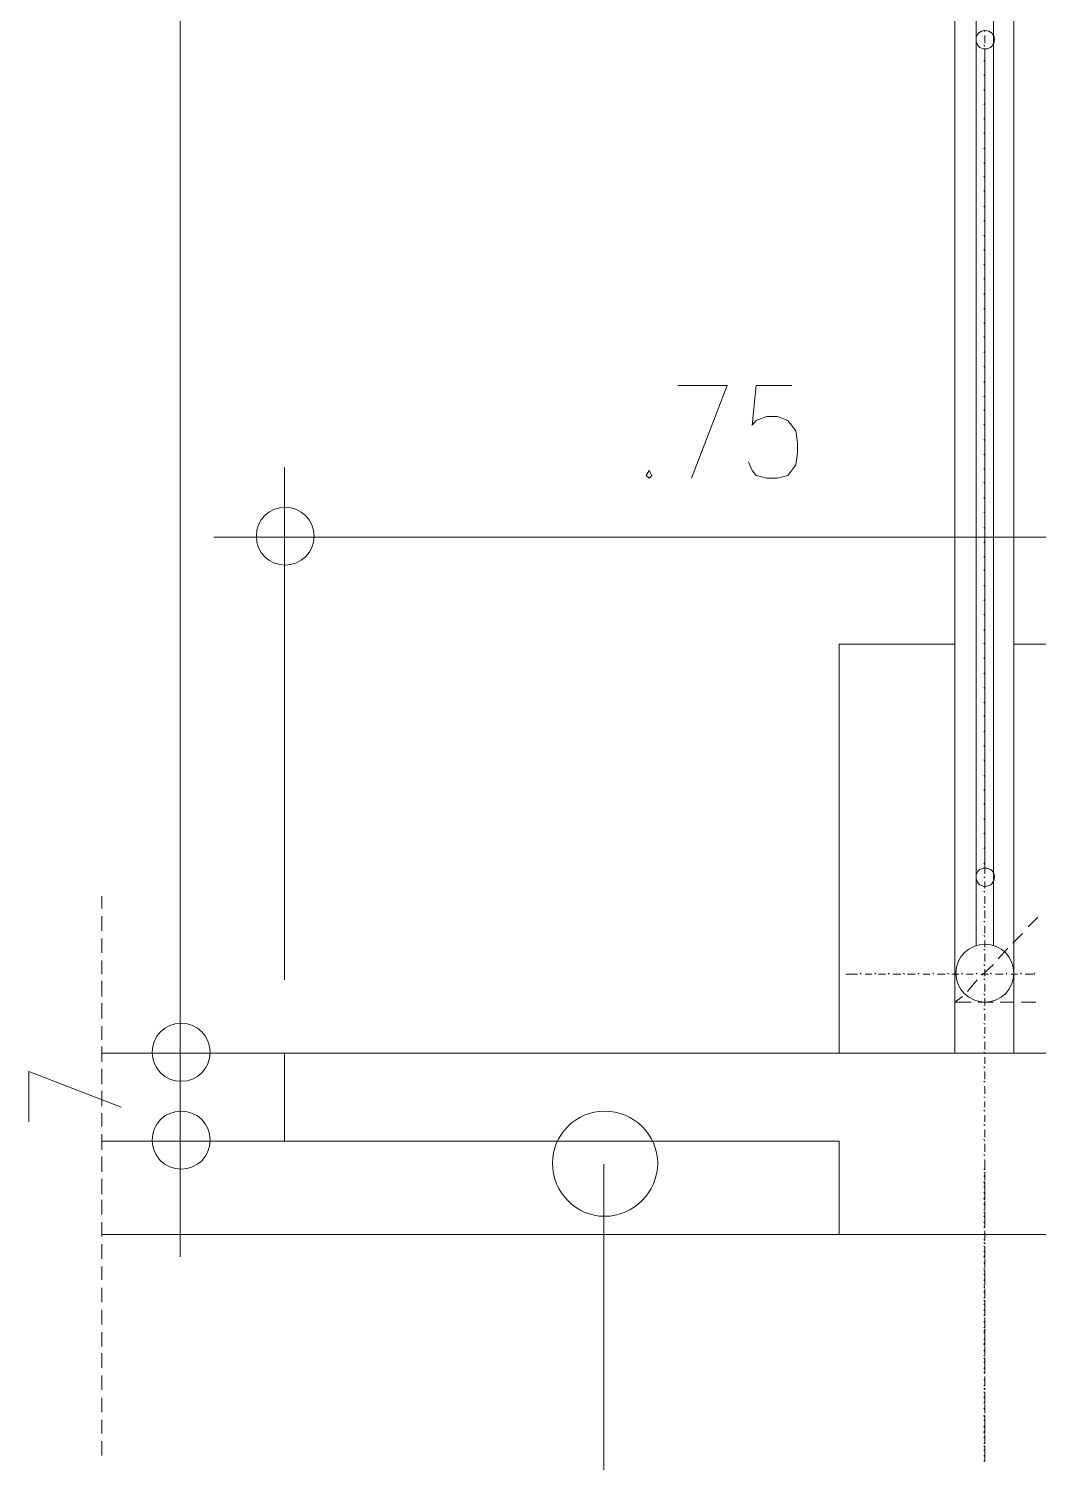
# Model space of a CAD drawing. Header units: millimetres. Extents: x 2928 to 3112, y 1220 to 1280.
# Drawn here: x 3063.563 to 3065.294, y 1262.553 to 1265.01 of the extents above; entities that cross this region are included whole.
import ezdxf

# ---------------------------------------------------------------- set-up
doc = ezdxf.new("R2010")
doc.units = ezdxf.units.MM

msp = doc.modelspace()

# ---------------------------------------------------------------- linework, layer by layer
at = {"color": 7, "linetype": 'Continuous', "lineweight": 20, "true_color": 0x000007}
for points in [[(3065.15125, 1268.05543), (3065.25214, 1268.05543), (3065.25214, 1263.2539), (3065.15125, 1263.2539)], [(3064.62693, 1264.25291), (3064.62197, 1264.24464), (3064.62693, 1264.23968), (3064.63189, 1264.24464)], [(3065.50189, 1263.2539), (3065.50189, 1262.94295), (3064.95277, 1262.94295), (3064.95277, 1263.10339), (3064.00172, 1263.10339), (3064.00172, 1263.2539)]]:
    msp.add_lwpolyline(points, close=True, dxfattribs=at)
at = {"color": 253, "linetype": 'Continuous', "lineweight": 5, "true_color": 0x9a9a9a}
for points in [[(3063.82309, 1267.8553), (3063.82309, 1263.35314), (3063.82309, 1263.35314)], [(3064.00172, 1263.3796), (3064.00172, 1264.15863), (3064.00172, 1264.15863)], [(3064.10096, 1264.13879), (3065.40265, 1264.13879), (3065.40265, 1264.13879)], [(3063.82309, 1263.35314), (3063.82309, 1263.45403), (3063.82309, 1263.45403)], [(3063.87602, 1263.2539), (3063.80325, 1263.2539), (3063.80325, 1263.2539)], [(3065.12644, 1263.2539), (3063.80325, 1263.2539), (3063.80325, 1263.2539)], [(3063.82309, 1263.2539), (3063.82309, 1263.10339), (3063.82309, 1263.10339)], [(3063.87602, 1263.10339), (3063.80325, 1263.10339), (3063.80325, 1263.10339)], [(3064.54919, 1263.06369), (3064.54919, 1260.77292), (3063.73047, 1260.77292)], [(3063.82309, 1263.00415), (3063.82309, 1262.90491), (3063.82309, 1262.90491)]]:
    msp.add_lwpolyline(points, dxfattribs=at)
at = {"color": 7, "linetype": 'Continuous', "lineweight": 5, "true_color": 0x000007}
for points in [[(3065.18763, 1265.10637), (3065.18763, 1264.99059), (3065.18763, 1263.55493)], [(3065.21741, 1265.10637), (3065.21741, 1264.99059), (3065.21741, 1264.99059)], [(3065.21741, 1263.55493), (3065.21741, 1264.99059), (3065.21741, 1264.99059)], [(3065.15125, 1263.2539), (3065.15125, 1264.05443), (3065.15125, 1264.05443)], [(3065.18763, 1263.43915), (3065.18763, 1263.55493), (3065.18763, 1263.55493)], [(3065.21741, 1263.43915), (3065.21741, 1263.55493), (3065.21741, 1263.55493)]]:
    msp.add_lwpolyline(points, dxfattribs=at)
at = {"color": 252, "linetype": 'Continuous', "lineweight": 13, "true_color": 0x989898}
for points in [[(3065.15125, 1264.98397), (3065.15125, 1265.00878), (3065.15125, 1265.00878)], [(3065.20252, 1265.00548), (3065.20087, 1265.00713), (3065.20087, 1265.00713)], [(3065.20252, 1264.98563), (3065.20252, 1264.99886), (3065.20252, 1264.99886)], [(3065.15125, 1264.94759), (3065.15125, 1264.97405), (3065.15125, 1264.97405)], [(3065.20252, 1264.98067), (3065.20087, 1264.98232), (3065.20087, 1264.98232)], [(3065.20252, 1264.96082), (3065.20252, 1264.97405), (3065.20252, 1264.97405)], [(3065.20252, 1264.9542), (3065.20087, 1264.95586), (3065.20087, 1264.95586)], [(3065.20252, 1264.93601), (3065.20252, 1264.94759), (3065.20252, 1264.94759)], [(3065.15125, 1264.90954), (3065.15125, 1264.93601), (3065.15125, 1264.93601)], [(3065.20252, 1264.92939), (3065.20087, 1264.93105), (3065.20087, 1264.93105)], [(3065.20252, 1264.90954), (3065.20252, 1264.92278), (3065.20252, 1264.92278)], [(3065.15125, 1264.8715), (3065.15125, 1264.89797), (3065.15125, 1264.89797)], [(3065.20252, 1264.90293), (3065.20087, 1264.90624), (3065.20087, 1264.90624)], [(3065.20252, 1264.88639), (3065.20252, 1264.89797), (3065.20252, 1264.89797)], [(3065.20252, 1264.87977), (3065.20087, 1264.88143), (3065.20087, 1264.88143)], [(3065.20252, 1264.86158), (3065.20252, 1264.87481), (3065.20252, 1264.87481)], [(3065.15125, 1264.83511), (3065.15125, 1264.85992), (3065.15125, 1264.85992)], [(3065.20252, 1264.85496), (3065.20087, 1264.85662), (3065.20087, 1264.85662)], [(3065.20252, 1264.83511), (3065.20252, 1264.84835), (3065.20252, 1264.84835)], [(3065.15125, 1264.79707), (3065.15125, 1264.82354), (3065.15125, 1264.82354)], [(3065.20252, 1264.83015), (3065.20087, 1264.83181), (3065.20087, 1264.83181)], [(3065.20252, 1264.8103), (3065.20252, 1264.82354), (3065.20252, 1264.82354)], [(3065.20252, 1264.80369), (3065.20087, 1264.80534), (3065.20087, 1264.80534)], [(3065.15125, 1264.75903), (3065.15125, 1264.78549), (3065.15125, 1264.78549)], [(3065.20252, 1264.77888), (3065.20087, 1264.78053), (3065.20087, 1264.78053)], [(3065.20252, 1264.78549), (3065.20252, 1264.79707), (3065.20252, 1264.79707)], [(3065.20252, 1264.75572), (3065.20087, 1264.75738), (3065.20087, 1264.75738)], [(3065.20252, 1264.76234), (3065.20252, 1264.77226), (3065.20252, 1264.77226)], [(3065.20252, 1264.73588), (3065.20252, 1264.74911), (3065.20252, 1264.74911)], [(3065.15125, 1264.72099), (3065.15125, 1264.74745), (3065.15125, 1264.74745)], [(3065.20252, 1264.72926), (3065.20087, 1264.73257), (3065.20087, 1264.73257)], [(3065.20252, 1264.71107), (3065.20252, 1264.7243), (3065.20252, 1264.7243)], [(3065.15125, 1264.68626), (3065.15125, 1264.71107), (3065.15125, 1264.71107)], [(3065.20252, 1264.70445), (3065.20087, 1264.7061), (3065.20087, 1264.7061)], [(3065.20252, 1264.67964), (3065.20087, 1264.68129), (3065.20087, 1264.68129)], [(3065.20252, 1264.68626), (3065.20252, 1264.69783), (3065.20252, 1264.69783)], [(3065.15125, 1264.64821), (3065.15125, 1264.67302), (3065.15125, 1264.67302)], [(3065.20252, 1264.65318), (3065.20087, 1264.65648), (3065.20087, 1264.65648)], [(3065.20252, 1264.65979), (3065.20252, 1264.67302), (3065.20252, 1264.67302)], [(3065.15125, 1264.61017), (3065.15125, 1264.63498), (3065.15125, 1264.63498)], [(3065.20252, 1264.63002), (3065.20087, 1264.63167), (3065.20087, 1264.63167)], [(3065.20252, 1264.63498), (3065.20252, 1264.64821), (3065.20252, 1264.64821)], [(3065.20252, 1264.60521), (3065.20087, 1264.60686), (3065.20087, 1264.60686)], [(3065.20252, 1264.61183), (3065.20252, 1264.6234), (3065.20252, 1264.6234)], [(3065.15125, 1264.57378), (3065.15125, 1264.59694), (3065.15125, 1264.59694)], [(3065.20252, 1264.5804), (3065.20087, 1264.58205), (3065.20087, 1264.58205)], [(3065.20252, 1264.58536), (3065.20252, 1264.59859), (3065.20252, 1264.59859)], [(3065.15125, 1264.53574), (3065.15125, 1264.56055), (3065.15125, 1264.56055)], [(3065.20252, 1264.55394), (3065.20087, 1264.55559), (3065.20087, 1264.55559)], [(3065.20252, 1264.56055), (3065.20252, 1264.57378), (3065.20252, 1264.57378)], [(3065.20252, 1264.52913), (3065.20087, 1264.53078), (3065.20087, 1264.53078)], [(3065.20252, 1264.53574), (3065.20252, 1264.54732), (3065.20252, 1264.54732)], [(3065.15125, 1264.4977), (3065.15125, 1264.52251), (3065.15125, 1264.52251)], [(3065.20252, 1264.50432), (3065.20087, 1264.50597), (3065.20087, 1264.50597)], [(3065.20252, 1264.50928), (3065.20252, 1264.52251), (3065.20252, 1264.52251)], [(3065.15125, 1264.45966), (3065.15125, 1264.48447), (3065.15125, 1264.48447)], [(3065.20252, 1264.47951), (3065.20087, 1264.48281), (3065.20087, 1264.48281)], [(3065.20252, 1264.48612), (3065.20252, 1264.4977), (3065.20252, 1264.4977)], [(3065.20252, 1264.4547), (3065.20087, 1264.45635), (3065.20087, 1264.45635)], [(3065.20252, 1264.46131), (3065.20252, 1264.47455), (3065.20252, 1264.47455)], [(3065.15125, 1264.42327), (3065.15125, 1264.44808), (3065.15125, 1264.44808)], [(3065.20252, 1264.42989), (3065.20087, 1264.43154), (3065.20087, 1264.43154)], [(3065.20252, 1264.4365), (3065.20252, 1264.44808), (3065.20252, 1264.44808)], [(3065.15125, 1264.38523), (3065.15125, 1264.41004), (3065.15125, 1264.41004)], [(3065.20252, 1264.40342), (3065.20087, 1264.40508), (3065.20087, 1264.40508)], [(3065.20252, 1264.41004), (3065.20252, 1264.42327), (3065.20252, 1264.42327)], [(3065.20252, 1264.37861), (3065.20087, 1264.38027), (3065.20087, 1264.38027)], [(3065.20252, 1264.38523), (3065.20252, 1264.39846), (3065.20252, 1264.39846)], [(3065.15125, 1264.34719), (3065.15125, 1264.372), (3065.15125, 1264.372)], [(3065.20252, 1264.35546), (3065.20087, 1264.35711), (3065.20087, 1264.35711)], [(3065.20252, 1264.36207), (3065.20252, 1264.372), (3065.20252, 1264.372)], [(3065.15125, 1264.3108), (3065.15125, 1264.33396), (3065.15125, 1264.33396)], [(3065.20252, 1264.33065), (3065.20087, 1264.3323), (3065.20087, 1264.3323)], [(3065.20252, 1264.33561), (3065.20252, 1264.34884), (3065.20252, 1264.34884)], [(3065.20252, 1264.3108), (3065.20252, 1264.32403), (3065.20252, 1264.32403)], [(3065.15125, 1264.27276), (3065.15125, 1264.29757), (3065.15125, 1264.29757)], [(3065.20252, 1264.30418), (3065.20087, 1264.30584), (3065.20087, 1264.30584)], [(3065.20252, 1264.28599), (3065.20252, 1264.29757), (3065.20252, 1264.29757)], [(3065.15125, 1264.23472), (3065.15125, 1264.25953), (3065.15125, 1264.25953)], [(3065.20252, 1264.27937), (3065.20087, 1264.28103), (3065.20087, 1264.28103)], [(3065.20252, 1264.25953), (3065.20252, 1264.27276), (3065.20252, 1264.27276)], [(3065.20252, 1264.25291), (3065.20087, 1264.25622), (3065.20087, 1264.25622)], [(3065.20252, 1264.22975), (3065.20087, 1264.23306), (3065.20087, 1264.23306)], [(3065.20252, 1264.23472), (3065.20252, 1264.24795), (3065.20252, 1264.24795)], [(3065.15125, 1264.19667), (3065.15125, 1264.22148), (3065.15125, 1264.22148)], [(3065.20252, 1264.21156), (3065.20252, 1264.22479), (3065.20252, 1264.22479)], [(3065.15125, 1264.16029), (3065.15125, 1264.18344), (3065.15125, 1264.18344)], [(3065.20252, 1264.20494), (3065.20087, 1264.2066), (3065.20087, 1264.2066)], [(3065.20252, 1264.18675), (3065.20252, 1264.19833), (3065.20252, 1264.19833)], [(3065.20252, 1264.18014), (3065.20087, 1264.18179), (3065.20087, 1264.18179)], [(3065.20252, 1264.16029), (3065.20252, 1264.17352), (3065.20252, 1264.17352)], [(3065.15125, 1264.12225), (3065.15125, 1264.14706), (3065.15125, 1264.14706)], [(3065.20252, 1264.15367), (3065.20087, 1264.15533), (3065.20087, 1264.15533)], [(3065.20252, 1264.13548), (3065.20252, 1264.14706), (3065.20252, 1264.14706)], [(3065.20252, 1264.12886), (3065.20087, 1264.13052), (3065.20087, 1264.13052)], [(3065.20252, 1264.10901), (3065.20252, 1264.12225), (3065.20252, 1264.12225)], [(3065.15125, 1264.0842), (3065.15125, 1264.10901), (3065.15125, 1264.10901)], [(3065.20252, 1264.10405), (3065.20087, 1264.10571), (3065.20087, 1264.10571)], [(3065.20252, 1264.08586), (3065.20252, 1264.09909), (3065.20252, 1264.09909)], [(3065.15125, 1264.04782), (3065.15125, 1264.07097), (3065.15125, 1264.07097)], [(3065.20252, 1264.0809), (3065.20087, 1264.08255), (3065.20087, 1264.08255)], [(3065.20252, 1264.06105), (3065.20252, 1264.07428), (3065.20252, 1264.07428)], [(3065.15125, 1264.00977), (3065.15125, 1264.03624), (3065.15125, 1264.03624)], [(3065.20252, 1264.05443), (3065.20087, 1264.05609), (3065.20087, 1264.05609)], [(3065.20252, 1264.03624), (3065.20252, 1264.04782), (3065.20252, 1264.04782)], [(3065.20252, 1264.02962), (3065.20087, 1264.03128), (3065.20087, 1264.03128)], [(3065.20252, 1264.00977), (3065.20252, 1264.02301), (3065.20252, 1264.02301)], [(3065.15125, 1263.97173), (3065.15125, 1263.9982), (3065.15125, 1263.9982)], [(3065.20252, 1264.00316), (3065.20087, 1264.00647), (3065.20087, 1264.00647)], [(3065.20252, 1263.98496), (3065.20252, 1263.9982), (3065.20252, 1263.9982)], [(3065.20252, 1263.97835), (3065.20087, 1263.98), (3065.20087, 1263.98)], [(3065.20252, 1263.96181), (3065.20252, 1263.97173), (3065.20252, 1263.97173)], [(3065.15125, 1263.93369), (3065.15125, 1263.96015), (3065.15125, 1263.96015)], [(3065.20252, 1263.95519), (3065.20087, 1263.95685), (3065.20087, 1263.95685)], [(3065.20252, 1263.93534), (3065.20252, 1263.94858), (3065.20252, 1263.94858)], [(3065.15125, 1263.8973), (3065.15125, 1263.92211), (3065.15125, 1263.92211)], [(3065.20252, 1263.93038), (3065.20087, 1263.93204), (3065.20087, 1263.93204)], [(3065.20252, 1263.91054), (3065.20252, 1263.92377), (3065.20252, 1263.92377)], [(3065.20252, 1263.90392), (3065.20087, 1263.90557), (3065.20087, 1263.90557)], [(3065.20252, 1263.88573), (3065.20252, 1263.8973), (3065.20252, 1263.8973)], [(3065.15125, 1263.85926), (3065.15125, 1263.88573), (3065.15125, 1263.88573)], [(3065.20252, 1263.87911), (3065.20087, 1263.88076), (3065.20087, 1263.88076)], [(3065.20252, 1263.85926), (3065.20252, 1263.87249), (3065.20252, 1263.87249)], [(3065.15125, 1263.82122), (3065.15125, 1263.84768), (3065.15125, 1263.84768)], [(3065.20252, 1263.8543), (3065.20087, 1263.85595), (3065.20087, 1263.85595)], [(3065.20252, 1263.83445), (3065.20252, 1263.84768), (3065.20252, 1263.84768)], [(3065.20252, 1263.82949), (3065.20087, 1263.8328), (3065.20087, 1263.8328)], [(3065.20252, 1263.8113), (3065.20252, 1263.82453), (3065.20252, 1263.82453)], [(3065.15125, 1263.78649), (3065.15125, 1263.80964), (3065.15125, 1263.80964)], [(3065.20252, 1263.80468), (3065.20087, 1263.80633), (3065.20087, 1263.80633)], [(3065.20252, 1263.78649), (3065.20252, 1263.79806), (3065.20252, 1263.79806)], [(3065.15125, 1263.74844), (3065.15125, 1263.77325), (3065.15125, 1263.77325)], [(3065.20252, 1263.77987), (3065.20087, 1263.78152), (3065.20087, 1263.78152)], [(3065.20252, 1263.76002), (3065.20252, 1263.77325), (3065.20252, 1263.77325)], [(3065.20252, 1263.75341), (3065.20087, 1263.75671), (3065.20087, 1263.75671)], [(3065.20252, 1263.73521), (3065.20252, 1263.74844), (3065.20252, 1263.74844)], [(3065.15125, 1263.7104), (3065.15125, 1263.73521), (3065.15125, 1263.73521)], [(3065.20252, 1263.7286), (3065.20087, 1263.73025), (3065.20087, 1263.73025)], [(3065.20252, 1263.7104), (3065.20252, 1263.72198), (3065.20252, 1263.72198)], [(3065.15125, 1263.67071), (3065.15125, 1263.69717), (3065.15125, 1263.69717)], [(3065.20252, 1263.70379), (3065.20087, 1263.70544), (3065.20087, 1263.70544)], [(3065.20252, 1263.68559), (3065.20252, 1263.69882), (3065.20252, 1263.69882)], [(3065.20252, 1263.68063), (3065.20087, 1263.68228), (3065.20087, 1263.68228)], [(3065.20252, 1263.66078), (3065.20252, 1263.67401), (3065.20252, 1263.67401)], [(3065.15125, 1263.63597), (3065.15125, 1263.65913), (3065.15125, 1263.65913)], [(3065.20252, 1263.65417), (3065.20087, 1263.65582), (3065.20087, 1263.65582)], [(3065.20252, 1263.63597), (3065.20252, 1263.64755), (3065.20252, 1263.64755)], [(3065.15125, 1263.59793), (3065.15125, 1263.62274), (3065.15125, 1263.62274)], [(3065.20252, 1263.62936), (3065.20087, 1263.63101), (3065.20087, 1263.63101)], [(3065.20252, 1263.60951), (3065.20252, 1263.62274), (3065.20252, 1263.62274)], [(3065.20252, 1263.60455), (3065.20087, 1263.6062), (3065.20087, 1263.6062)], [(3065.20252, 1263.5847), (3065.20252, 1263.59793), (3065.20252, 1263.59793)], [(3065.15125, 1263.55989), (3065.15125, 1263.5847), (3065.15125, 1263.5847)], [(3065.20252, 1263.57808), (3065.20087, 1263.57974), (3065.20087, 1263.57974)], [(3065.20252, 1263.56154), (3065.20252, 1263.57147), (3065.20252, 1263.57147)], [(3065.15125, 1263.52185), (3065.15125, 1263.54666), (3065.15125, 1263.54666)], [(3065.20252, 1263.55493), (3065.20087, 1263.55658), (3065.20087, 1263.55658)], [(3065.20252, 1263.53673), (3065.20252, 1263.54831), (3065.20252, 1263.54831)], [(3063.68912, 1263.502), (3063.68912, 1263.5235), (3063.68912, 1263.5235)], [(3065.20252, 1263.53012), (3065.20087, 1263.53177), (3065.20087, 1263.53177)], [(3065.20252, 1263.51027), (3065.20252, 1263.5235), (3065.20252, 1263.5235)], [(3065.15125, 1263.48546), (3065.15125, 1263.51027), (3065.15125, 1263.51027)], [(3065.20252, 1263.50365), (3065.20087, 1263.50531), (3065.20087, 1263.50531)], [(3065.20252, 1263.48546), (3065.20252, 1263.49869), (3065.20252, 1263.49869)], [(3063.68912, 1263.46396), (3063.68912, 1263.48877), (3063.68912, 1263.48877)], [(3065.15125, 1263.44742), (3065.15125, 1263.47223), (3065.15125, 1263.47223)], [(3065.20252, 1263.47884), (3065.20087, 1263.4805), (3065.20087, 1263.4805)], [(3065.20252, 1263.459), (3065.20252, 1263.47223), (3065.20252, 1263.47223)], [(3065.29349, 1263.48711), (3065.27695, 1263.47057), (3065.27695, 1263.47057)], [(3063.68912, 1263.42592), (3063.68912, 1263.45073), (3063.68912, 1263.45073)], [(3065.20252, 1263.45403), (3065.20087, 1263.45569), (3065.20087, 1263.45569)], [(3065.20252, 1263.43584), (3065.20252, 1263.44742), (3065.20252, 1263.44742)], [(3065.26702, 1263.459), (3065.25049, 1263.44246), (3065.25049, 1263.44246)], [(3065.15125, 1263.40938), (3065.15125, 1263.43419), (3065.15125, 1263.43419)], [(3065.20252, 1263.43088), (3065.20087, 1263.43253), (3065.20087, 1263.43253)], [(3065.20252, 1263.41103), (3065.20252, 1263.42426), (3065.20252, 1263.42426)], [(3065.24222, 1263.43419), (3065.22568, 1263.41599), (3065.22568, 1263.41599)], [(3063.68912, 1263.38953), (3063.68912, 1263.41268), (3063.68912, 1263.41268)], [(3065.21741, 1263.40607), (3065.19756, 1263.38787), (3065.19756, 1263.38787)], [(3065.20252, 1263.40441), (3065.20087, 1263.40607), (3065.20087, 1263.40607)], [(3065.20252, 1263.38622), (3065.20252, 1263.3978), (3065.20252, 1263.3978)], [(3063.68912, 1263.35149), (3063.68912, 1263.37795), (3063.68912, 1263.37795)], [(3064.96435, 1263.38953), (3064.98419, 1263.38953), (3064.98419, 1263.38953)], [(3064.99081, 1263.38953), (3064.98915, 1263.39118), (3064.98915, 1263.39118)], [(3064.99742, 1263.38953), (3065.009, 1263.38953), (3065.009, 1263.38953)], [(3065.01562, 1263.38953), (3065.01396, 1263.39118), (3065.01396, 1263.39118)], [(3065.02058, 1263.38953), (3065.03216, 1263.38953), (3065.03216, 1263.38953)], [(3065.03877, 1263.38953), (3065.03712, 1263.39118), (3065.03712, 1263.39118)], [(3065.04539, 1263.38953), (3065.05862, 1263.38953), (3065.05862, 1263.38953)], [(3065.06524, 1263.38953), (3065.06193, 1263.39118), (3065.06193, 1263.39118)], [(3065.0702, 1263.38953), (3065.08343, 1263.38953), (3065.08343, 1263.38953)], [(3065.09005, 1263.38953), (3065.08839, 1263.39118), (3065.08839, 1263.39118)], [(3065.09666, 1263.38953), (3065.10824, 1263.38953), (3065.10824, 1263.38953)], [(3065.11486, 1263.38953), (3065.1132, 1263.39118), (3065.1132, 1263.39118)], [(3065.12147, 1263.38953), (3065.13471, 1263.38953), (3065.13471, 1263.38953)], [(3065.14132, 1263.38953), (3065.13801, 1263.39118), (3065.13801, 1263.39118)], [(3065.14628, 1263.38953), (3065.15786, 1263.38953), (3065.15786, 1263.38953)], [(3065.15125, 1263.37299), (3065.15125, 1263.39614), (3065.15125, 1263.39614)], [(3065.16448, 1263.38953), (3065.16282, 1263.39118), (3065.16282, 1263.39118)], [(3065.17109, 1263.38953), (3065.18267, 1263.38953), (3065.18267, 1263.38953)], [(3065.18929, 1263.3796), (3065.17275, 1263.35976), (3065.17275, 1263.35976)], [(3065.18929, 1263.38953), (3065.18763, 1263.39118), (3065.18763, 1263.39118)], [(3065.1959, 1263.38953), (3065.20914, 1263.38953), (3065.20914, 1263.38953)], [(3065.20252, 1263.3796), (3065.20087, 1263.38126), (3065.20087, 1263.38126)], [(3065.20252, 1263.35976), (3065.20252, 1263.37299), (3065.20252, 1263.37299)], [(3065.2141, 1263.38953), (3065.21244, 1263.39118), (3065.21244, 1263.39118)], [(3065.22071, 1263.38953), (3065.23395, 1263.38953), (3065.23395, 1263.38953)], [(3065.24056, 1263.38953), (3065.23891, 1263.39118), (3065.23891, 1263.39118)], [(3065.24718, 1263.38953), (3065.25875, 1263.38953), (3065.25875, 1263.38953)], [(3065.26537, 1263.38953), (3065.26372, 1263.39118), (3065.26372, 1263.39118)], [(3065.27199, 1263.38953), (3065.28522, 1263.38953), (3065.28522, 1263.38953)], [(3065.28853, 1263.38953), (3065.28687, 1263.39118), (3065.28687, 1263.39118)], [(3065.15125, 1263.34156), (3065.15125, 1263.35976), (3065.15125, 1263.35976)], [(3065.16448, 1263.35149), (3065.15125, 1263.34156), (3065.15125, 1263.34156)], [(3065.20252, 1263.35314), (3065.20087, 1263.35645), (3065.20087, 1263.35645)], [(3065.20252, 1263.33495), (3065.20252, 1263.34818), (3065.20252, 1263.34818)], [(3063.68912, 1263.31345), (3063.68912, 1263.33991), (3063.68912, 1263.33991)], [(3065.17936, 1263.34156), (3065.15125, 1263.34156), (3065.15125, 1263.34156)], [(3065.21741, 1263.34156), (3065.19094, 1263.34156), (3065.19094, 1263.34156)], [(3065.20252, 1263.32833), (3065.20087, 1263.32999), (3065.20087, 1263.32999)], [(3065.25214, 1263.34156), (3065.22898, 1263.34156), (3065.22898, 1263.34156)], [(3065.29018, 1263.34156), (3065.26537, 1263.34156), (3065.26537, 1263.34156)], [(3063.68912, 1263.27706), (3063.68912, 1263.30021), (3063.68912, 1263.30021)], [(3065.20252, 1263.30352), (3065.20087, 1263.30518), (3065.20087, 1263.30518)], [(3065.20252, 1263.31014), (3065.20252, 1263.32172), (3065.20252, 1263.32172)], [(3065.20252, 1263.28698), (3065.20252, 1263.29856), (3065.20252, 1263.29856)], [(3065.20252, 1263.28037), (3065.20087, 1263.28202), (3065.20087, 1263.28202)], [(3063.68912, 1263.23902), (3063.68912, 1263.26548), (3063.68912, 1263.26548)], [(3064.00172, 1263.2539), (3063.68912, 1263.2539), (3063.68912, 1263.2539)], [(3065.20252, 1263.2539), (3065.20087, 1263.25556), (3065.20087, 1263.25556)], [(3065.20252, 1263.26052), (3065.20252, 1263.27375), (3065.20252, 1263.27375)], [(3063.68912, 1263.20097), (3063.68912, 1263.22744), (3063.68912, 1263.22744)], [(3065.20252, 1263.22909), (3065.20087, 1263.23075), (3065.20087, 1263.23075)], [(3065.20252, 1263.23571), (3065.20252, 1263.24729), (3065.20252, 1263.24729)], [(3065.20252, 1263.20428), (3065.20087, 1263.20594), (3065.20087, 1263.20594)], [(3065.20252, 1263.20924), (3065.20252, 1263.22248), (3065.20252, 1263.22248)], [(3063.68912, 1263.16293), (3063.68912, 1263.1894), (3063.68912, 1263.1894)], [(3065.20252, 1263.17782), (3065.20087, 1263.17947), (3065.20087, 1263.17947)], [(3065.20252, 1263.18443), (3065.20252, 1263.19767), (3065.20252, 1263.19767)], [(3063.68912, 1263.1282), (3063.68912, 1263.15135), (3063.68912, 1263.15135)], [(3065.20252, 1263.15466), (3065.20087, 1263.15632), (3065.20087, 1263.15632)], [(3065.20252, 1263.16128), (3065.20252, 1263.1712), (3065.20252, 1263.1712)], [(3065.20252, 1263.12985), (3065.20087, 1263.13151), (3065.20087, 1263.13151)], [(3065.20252, 1263.13647), (3065.20252, 1263.14805), (3065.20252, 1263.14805)], [(3063.68912, 1263.0885), (3063.68912, 1263.11497), (3063.68912, 1263.11497)], [(3064.00172, 1263.10339), (3063.68912, 1263.10339), (3063.68912, 1263.10339)], [(3065.20252, 1263.10339), (3065.20087, 1263.1067), (3065.20087, 1263.1067)], [(3065.20252, 1263.11), (3065.20252, 1263.12324), (3065.20252, 1263.12324)], [(3065.20252, 1263.07858), (3065.20087, 1263.08023), (3065.20087, 1263.08023)], [(3065.20252, 1263.08519), (3065.20252, 1263.09843), (3065.20252, 1263.09843)], [(3063.68912, 1263.05046), (3063.68912, 1263.07692), (3063.68912, 1263.07692)], [(3065.20252, 1263.05377), (3065.20087, 1263.05542), (3065.20087, 1263.05542)], [(3065.20252, 1263.05377), (3065.20087, 1263.05542), (3065.20087, 1263.05542)], [(3065.20252, 1263.06038), (3065.20252, 1263.07196), (3065.20252, 1263.07196)], [(3065.20252, 1263.05542), (3065.20252, 1263.06204), (3065.20252, 1263.06204)], [(3063.68912, 1263.01242), (3063.68912, 1263.03888), (3063.68912, 1263.03888)], [(3065.20252, 1263.04219), (3065.20087, 1263.04385), (3065.20087, 1263.04385)], [(3065.20252, 1263.03227), (3065.20087, 1263.03392), (3065.20087, 1263.03392)], [(3065.20252, 1263.03061), (3065.20087, 1263.03227), (3065.20087, 1263.03227)], [(3065.20252, 1263.0455), (3065.20252, 1263.05046), (3065.20252, 1263.05046)], [(3065.20252, 1263.03558), (3065.20252, 1263.04715), (3065.20252, 1263.04715)], [(3065.20252, 1263.03558), (3065.20252, 1263.04054), (3065.20252, 1263.04054)], [(3065.20252, 1263.02565), (3065.20252, 1263.03061), (3065.20252, 1263.03061)], [(3065.20252, 1263.024), (3065.20087, 1263.02565), (3065.20087, 1263.02565)], [(3065.20252, 1263.01242), (3065.20087, 1263.01573), (3065.20087, 1263.01573)], [(3065.20252, 1263.00415), (3065.20087, 1263.0058), (3065.20087, 1263.0058)], [(3065.20252, 1263.0025), (3065.20087, 1263.00415), (3065.20087, 1263.00415)], [(3065.20252, 1263.01077), (3065.20252, 1263.024), (3065.20252, 1263.024)], [(3065.20252, 1263.01573), (3065.20252, 1263.02234), (3065.20252, 1263.02234)], [(3065.20252, 1263.00415), (3065.20252, 1263.01077), (3065.20252, 1263.01077)], [(3063.68912, 1262.97769), (3063.68912, 1263.0025), (3063.68912, 1263.0025)], [(3065.20252, 1262.99423), (3065.20087, 1262.99588), (3065.20087, 1262.99588)], [(3065.20252, 1262.98265), (3065.20087, 1262.98596), (3065.20087, 1262.98596)], [(3065.20252, 1262.97934), (3065.20087, 1262.98099), (3065.20087, 1262.98099)], [(3065.20252, 1262.99588), (3065.20252, 1263.00084), (3065.20252, 1263.00084)], [(3065.20252, 1262.98596), (3065.20252, 1262.99753), (3065.20252, 1262.99753)], [(3065.20252, 1262.98596), (3065.20252, 1262.98926), (3065.20252, 1262.98926)], [(3065.20252, 1262.97438), (3065.20252, 1262.98099), (3065.20252, 1262.98099)], [(3063.68912, 1262.93964), (3063.68912, 1262.96445), (3063.68912, 1262.96445)], [(3065.20252, 1262.97272), (3065.20087, 1262.97438), (3065.20087, 1262.97438)], [(3065.20252, 1262.9628), (3065.20087, 1262.96445), (3065.20087, 1262.96445)], [(3065.20252, 1262.95453), (3065.20087, 1262.95618), (3065.20087, 1262.95618)], [(3065.20252, 1262.95453), (3065.20087, 1262.95618), (3065.20087, 1262.95618)], [(3065.20252, 1262.95949), (3065.20252, 1262.97272), (3065.20252, 1262.97272)], [(3065.20252, 1262.96611), (3065.20252, 1262.97107), (3065.20252, 1262.97107)], [(3065.20252, 1262.95618), (3065.20252, 1262.95949), (3065.20252, 1262.95949)], [(3064.95277, 1262.94295), (3063.68912, 1262.94295), (3063.68912, 1262.94295)], [(3065.20252, 1262.94295), (3065.20087, 1262.94461), (3065.20087, 1262.94461)], [(3065.20252, 1262.93303), (3065.20087, 1262.93468), (3065.20087, 1262.93468)], [(3065.20252, 1262.92807), (3065.20087, 1262.92972), (3065.20087, 1262.92972)], [(3065.20252, 1262.94461), (3065.20252, 1262.94957), (3065.20252, 1262.94957)], [(3065.20252, 1262.93468), (3065.20252, 1262.94791), (3065.20252, 1262.94791)], [(3065.20252, 1262.93468), (3065.20252, 1262.9413), (3065.20252, 1262.9413)], [(3065.20252, 1262.92641), (3065.20252, 1262.92972), (3065.20252, 1262.92972)], [(3063.68912, 1262.9016), (3063.68912, 1262.92641), (3063.68912, 1262.92641)], [(3065.20252, 1262.92145), (3065.20087, 1262.9231), (3065.20087, 1262.9231)], [(3065.20252, 1262.91318), (3065.20087, 1262.91483), (3065.20087, 1262.91483)], [(3065.20252, 1262.90491), (3065.20087, 1262.90656), (3065.20087, 1262.90656)], [(3065.20252, 1262.90987), (3065.20252, 1262.92145), (3065.20252, 1262.92145)], [(3065.20252, 1262.91649), (3065.20252, 1262.9198), (3065.20252, 1262.9198)], [(3065.20252, 1262.90491), (3065.20252, 1262.91153), (3065.20252, 1262.91153)], [(3063.68912, 1262.86521), (3063.68912, 1262.88837), (3063.68912, 1262.88837)], [(3065.20252, 1262.90326), (3065.20087, 1262.90491), (3065.20087, 1262.90491)], [(3065.20252, 1262.89168), (3065.20087, 1262.89499), (3065.20087, 1262.89499)], [(3065.20252, 1262.88341), (3065.20087, 1262.88506), (3065.20087, 1262.88506)], [(3065.20252, 1262.8801), (3065.20087, 1262.88175), (3065.20087, 1262.88175)], [(3065.20252, 1262.89499), (3065.20252, 1262.9016), (3065.20252, 1262.9016)], [(3065.20252, 1262.88672), (3065.20252, 1262.89829), (3065.20252, 1262.89829)], [(3065.20252, 1262.88672), (3065.20252, 1262.89002), (3065.20252, 1262.89002)], [(3065.20252, 1262.87348), (3065.20087, 1262.87514), (3065.20087, 1262.87514)], [(3065.20252, 1262.86356), (3065.20087, 1262.86521), (3065.20087, 1262.86521)], [(3065.20252, 1262.85364), (3065.20087, 1262.85694), (3065.20087, 1262.85694)], [(3065.20252, 1262.87514), (3065.20252, 1262.8801), (3065.20252, 1262.8801)], [(3065.20252, 1262.86025), (3065.20252, 1262.87348), (3065.20252, 1262.87348)], [(3065.20252, 1262.86521), (3065.20252, 1262.87183), (3065.20252, 1262.87183)], [(3065.20252, 1262.85694), (3065.20252, 1262.86025), (3065.20252, 1262.86025)], [(3063.68912, 1262.82717), (3063.68912, 1262.85198), (3063.68912, 1262.85198)], [(3065.20252, 1262.85198), (3065.20087, 1262.85364), (3065.20087, 1262.85364)], [(3065.20252, 1262.84371), (3065.20087, 1262.84537), (3065.20087, 1262.84537)], [(3065.20252, 1262.83379), (3065.20087, 1262.83544), (3065.20087, 1262.83544)], [(3065.20252, 1262.84537), (3065.20252, 1262.85033), (3065.20252, 1262.85033)], [(3065.20252, 1262.83544), (3065.20252, 1262.84867), (3065.20252, 1262.84867)], [(3065.20252, 1262.83544), (3065.20252, 1262.83875), (3065.20252, 1262.83875)], [(3063.68912, 1262.78913), (3063.68912, 1262.81394), (3063.68912, 1262.81394)], [(3065.20252, 1262.82883), (3065.20087, 1262.83048), (3065.20087, 1262.83048)], [(3065.20252, 1262.82221), (3065.20087, 1262.82386), (3065.20087, 1262.82386)], [(3065.20252, 1262.81229), (3065.20087, 1262.81394), (3065.20087, 1262.81394)], [(3065.20252, 1262.82386), (3065.20252, 1262.83048), (3065.20252, 1262.83048)], [(3065.20252, 1262.81063), (3065.20252, 1262.82221), (3065.20252, 1262.82221)], [(3065.20252, 1262.81559), (3065.20252, 1262.82056), (3065.20252, 1262.82056)], [(3065.20252, 1262.80567), (3065.20252, 1262.81063), (3065.20252, 1262.81063)], [(3065.20252, 1262.80402), (3065.20087, 1262.80567), (3065.20087, 1262.80567)], [(3065.20252, 1262.80402), (3065.20087, 1262.80567), (3065.20087, 1262.80567)], [(3065.20252, 1262.79244), (3065.20087, 1262.79409), (3065.20087, 1262.79409)], [(3065.20252, 1262.78251), (3065.20087, 1262.78417), (3065.20087, 1262.78417)], [(3065.20252, 1262.79575), (3065.20252, 1262.80071), (3065.20252, 1262.80071)], [(3065.20252, 1262.78417), (3065.20252, 1262.7974), (3065.20252, 1262.7974)], [(3065.20252, 1262.78582), (3065.20252, 1262.79078), (3065.20252, 1262.79078)], [(3063.68912, 1262.75109), (3063.68912, 1262.7759), (3063.68912, 1262.7759)], [(3065.20252, 1262.77755), (3065.20087, 1262.77921), (3065.20087, 1262.77921)], [(3065.20252, 1262.77425), (3065.20087, 1262.7759), (3065.20087, 1262.7759)], [(3065.20252, 1262.76267), (3065.20087, 1262.76432), (3065.20087, 1262.76432)], [(3065.20252, 1262.7759), (3065.20252, 1262.78086), (3065.20252, 1262.78086)], [(3065.20252, 1262.76101), (3065.20252, 1262.77425), (3065.20252, 1262.77425)], [(3065.20252, 1262.76598), (3065.20252, 1262.76928), (3065.20252, 1262.76928)], [(3065.20252, 1262.7544), (3065.20252, 1262.76101), (3065.20252, 1262.76101)], [(3063.68912, 1262.7147), (3063.68912, 1262.73951), (3063.68912, 1262.73951)], [(3065.20252, 1262.7544), (3065.20087, 1262.75605), (3065.20087, 1262.75605)], [(3065.20252, 1262.75274), (3065.20087, 1262.7544), (3065.20087, 1262.7544)], [(3065.20252, 1262.74282), (3065.20087, 1262.74447), (3065.20087, 1262.74447)], [(3065.20252, 1262.7329), (3065.20087, 1262.7362), (3065.20087, 1262.7362)], [(3065.20252, 1262.74613), (3065.20252, 1262.75109), (3065.20252, 1262.75109)], [(3065.20252, 1262.7362), (3065.20252, 1262.74778), (3065.20252, 1262.74778)], [(3065.20252, 1262.7362), (3065.20252, 1262.73951), (3065.20252, 1262.73951)], [(3065.20252, 1262.72959), (3065.20087, 1262.73124), (3065.20087, 1262.73124)], [(3065.20252, 1262.72297), (3065.20087, 1262.72463), (3065.20087, 1262.72463)], [(3065.20252, 1262.71305), (3065.20087, 1262.7147), (3065.20087, 1262.7147)], [(3065.20252, 1262.72463), (3065.20252, 1262.73124), (3065.20252, 1262.73124)], [(3065.20252, 1262.70974), (3065.20252, 1262.72297), (3065.20252, 1262.72297)], [(3065.20252, 1262.7147), (3065.20252, 1262.72132), (3065.20252, 1262.72132)], [(3065.20252, 1262.70643), (3065.20252, 1262.70974), (3065.20252, 1262.70974)], [(3063.68912, 1262.67666), (3063.68912, 1262.70147), (3063.68912, 1262.70147)], [(3065.20252, 1262.70478), (3065.20087, 1262.70643), (3065.20087, 1262.70643)], [(3065.20252, 1262.70478), (3065.20087, 1262.70643), (3065.20087, 1262.70643)], [(3065.20252, 1262.6932), (3065.20087, 1262.69485), (3065.20087, 1262.69485)], [(3065.20252, 1262.68328), (3065.20087, 1262.68493), (3065.20087, 1262.68493)], [(3065.20252, 1262.69485), (3065.20252, 1262.69982), (3065.20252, 1262.69982)], [(3065.20252, 1262.68493), (3065.20252, 1262.69816), (3065.20252, 1262.69816)], [(3065.20252, 1262.68493), (3065.20252, 1262.69155), (3065.20252, 1262.69155)], [(3063.68912, 1262.63862), (3063.68912, 1262.66343), (3063.68912, 1262.66343)], [(3065.20252, 1262.67831), (3065.20087, 1262.67997), (3065.20087, 1262.67997)], [(3065.20252, 1262.6717), (3065.20087, 1262.67335), (3065.20087, 1262.67335)], [(3065.20252, 1262.66343), (3065.20087, 1262.66508), (3065.20087, 1262.66508)], [(3065.20252, 1262.67666), (3065.20252, 1262.67997), (3065.20252, 1262.67997)], [(3065.20252, 1262.66012), (3065.20252, 1262.6717), (3065.20252, 1262.6717)], [(3065.20252, 1262.66508), (3065.20252, 1262.67004), (3065.20252, 1262.67004)], [(3065.20252, 1262.65516), (3065.20252, 1262.66012), (3065.20252, 1262.66012)], [(3065.20252, 1262.6535), (3065.20087, 1262.65516), (3065.20087, 1262.65516)], [(3065.20252, 1262.6535), (3065.20087, 1262.65516), (3065.20087, 1262.65516)], [(3065.20252, 1262.64193), (3065.20087, 1262.64523), (3065.20087, 1262.64523)], [(3065.20252, 1262.64523), (3065.20252, 1262.65185), (3065.20252, 1262.65185)], [(3065.20252, 1262.63696), (3065.20252, 1262.64689), (3065.20252, 1262.64689)], [(3065.20252, 1262.63696), (3065.20252, 1262.64027), (3065.20252, 1262.64027)], [(3063.68912, 1262.60223), (3063.68912, 1262.62539), (3063.68912, 1262.62539)], [(3065.20252, 1262.632), (3065.20087, 1262.63366), (3065.20087, 1262.63366)], [(3065.20252, 1262.63035), (3065.20087, 1262.632), (3065.20087, 1262.632)], [(3065.20252, 1262.62373), (3065.20087, 1262.62539), (3065.20087, 1262.62539)], [(3065.20252, 1262.61215), (3065.20087, 1262.61546), (3065.20087, 1262.61546)], [(3065.20252, 1262.62539), (3065.20252, 1262.63035), (3065.20252, 1262.63035)], [(3065.20252, 1262.6105), (3065.20252, 1262.62373), (3065.20252, 1262.62373)], [(3065.20252, 1262.61546), (3065.20252, 1262.62208), (3065.20252, 1262.62208)], [(3065.20252, 1262.60388), (3065.20252, 1262.6105), (3065.20252, 1262.6105)], [(3063.68912, 1262.56419), (3063.68912, 1262.589), (3063.68912, 1262.589)], [(3065.20252, 1262.60388), (3065.20087, 1262.60554), (3065.20087, 1262.60554)], [(3065.20252, 1262.60223), (3065.20087, 1262.60388), (3065.20087, 1262.60388)], [(3065.20252, 1262.59396), (3065.20087, 1262.59561), (3065.20087, 1262.59561)], [(3065.20252, 1262.58404), (3065.20087, 1262.58569), (3065.20087, 1262.58569)], [(3065.20252, 1262.59561), (3065.20252, 1262.60058), (3065.20252, 1262.60058)], [(3065.20252, 1262.58569), (3065.20252, 1262.59892), (3065.20252, 1262.59892)], [(3065.20252, 1262.58569), (3065.20252, 1262.589), (3065.20252, 1262.589)], [(3065.20252, 1262.57907), (3065.20087, 1262.58073), (3065.20087, 1262.58073)], [(3065.20252, 1262.57246), (3065.20087, 1262.57411), (3065.20087, 1262.57411)], [(3065.20252, 1262.56253), (3065.20087, 1262.56419), (3065.20087, 1262.56419)], [(3065.20252, 1262.57411), (3065.20252, 1262.58073), (3065.20252, 1262.58073)], [(3065.20252, 1262.55923), (3065.20252, 1262.57246), (3065.20252, 1262.57246)], [(3065.20252, 1262.56584), (3065.20252, 1262.5708), (3065.20252, 1262.5708)], [(3065.20252, 1262.55426), (3065.20087, 1262.55592), (3065.20087, 1262.55592)], [(3065.20252, 1262.55426), (3065.20087, 1262.55592), (3065.20087, 1262.55592)], [(3065.20252, 1262.55592), (3065.20252, 1262.55923), (3065.20252, 1262.55923)]]:
    msp.add_lwpolyline(points, dxfattribs=at)
at = {"color": 7, "linetype": 'Continuous', "lineweight": 20, "true_color": 0x000007}
for points in [[(3065.20252, 1263.56981), (3065.20252, 1264.9757), (3065.20252, 1264.9757)], [(3064.69971, 1264.23968), (3064.7609, 1264.39846), (3064.67655, 1264.39846)], [(3064.87172, 1264.39846), (3064.81052, 1264.39846), (3064.80391, 1264.33065), (3064.81052, 1264.33892), (3064.82872, 1264.34553), (3064.84691, 1264.34553), (3064.86511, 1264.33892), (3064.87834, 1264.32072), (3064.88165, 1264.30088), (3064.88165, 1264.28268), (3064.87834, 1264.26283), (3064.86511, 1264.24464), (3064.84691, 1264.23968), (3064.82872, 1264.23968), (3064.81052, 1264.24464), (3064.80391, 1264.25291), (3064.79729, 1264.2678)], [(3064.00172, 1264.01804), (3064.00172, 1264.25787), (3064.00172, 1264.25787)], [(3064.12246, 1264.13879), (3063.88098, 1264.13879), (3063.88098, 1264.13879)], [(3065.15125, 1263.95519), (3064.95277, 1263.95519), (3064.95277, 1263.2539)], [(3065.45227, 1263.2539), (3065.45227, 1263.95519), (3065.25214, 1263.95519)], [(3063.82309, 1263.37464), (3063.82309, 1263.13316), (3063.82309, 1263.13316)], [(3063.82309, 1263.37464), (3063.82309, 1263.13316), (3063.82309, 1263.13316)], [(3063.94218, 1263.2539), (3063.70235, 1263.2539), (3063.70235, 1263.2539)], [(3063.94218, 1263.2539), (3063.70235, 1263.2539), (3063.70235, 1263.2539)], [(3063.7222, 1263.16128), (3063.56342, 1263.22248), (3063.56342, 1263.13647)], [(3063.82309, 1262.98265), (3063.82309, 1263.22413), (3063.82309, 1263.22413)], [(3063.70235, 1263.10339), (3063.94218, 1263.10339), (3063.94218, 1263.10339)]]:
    msp.add_lwpolyline(points, dxfattribs=at)
for points in [[(3065.21906, 1264.99224), (3065.21906, 1265.00051), (3065.21244, 1265.00713), (3065.20252, 1265.00713), (3065.20252, 1265.00713), (3065.19425, 1265.00713), (3065.18763, 1265.00051), (3065.18763, 1264.99224), (3065.18763, 1264.99224), (3065.18763, 1264.98232), (3065.19425, 1264.9757), (3065.20252, 1264.9757), (3065.20252, 1264.9757), (3065.21244, 1264.9757), (3065.21906, 1264.98232), (3065.21906, 1264.99224)], [(3063.95376, 1264.14044), (3063.95376, 1264.11232), (3063.97526, 1264.09082), (3064.00338, 1264.09082), (3064.00338, 1264.09082), (3064.02984, 1264.09082), (3064.053, 1264.11232), (3064.053, 1264.14044), (3064.053, 1264.14044), (3064.053, 1264.16856), (3064.02984, 1264.19006), (3064.00338, 1264.19006), (3064.00338, 1264.19006), (3063.97526, 1264.19006), (3063.95376, 1264.16856), (3063.95376, 1264.14044)], [(3065.21906, 1263.55658), (3065.21906, 1263.56485), (3065.21244, 1263.57147), (3065.20252, 1263.57147), (3065.20252, 1263.57147), (3065.19425, 1263.57147), (3065.18763, 1263.56485), (3065.18763, 1263.55658), (3065.18763, 1263.55658), (3065.18763, 1263.54666), (3065.19425, 1263.54004), (3065.20252, 1263.54004), (3065.20252, 1263.54004), (3065.21244, 1263.54004), (3065.21906, 1263.54666), (3065.21906, 1263.55658)], [(3065.25214, 1263.39118), (3065.25214, 1263.4193), (3065.23064, 1263.4408), (3065.20252, 1263.4408), (3065.20252, 1263.4408), (3065.17606, 1263.4408), (3065.1529, 1263.4193), (3065.1529, 1263.39118), (3065.1529, 1263.39118), (3065.1529, 1263.36306), (3065.17606, 1263.34156), (3065.20252, 1263.34156), (3065.20252, 1263.34156), (3065.23064, 1263.34156), (3065.25214, 1263.36306), (3065.25214, 1263.39118)], [(3063.82475, 1263.20594), (3063.85286, 1263.20594), (3063.87437, 1263.22744), (3063.87437, 1263.25556), (3063.87437, 1263.25556), (3063.87437, 1263.28367), (3063.85286, 1263.30518), (3063.82475, 1263.30518), (3063.82475, 1263.30518), (3063.79663, 1263.30518), (3063.77513, 1263.28367), (3063.77513, 1263.25556), (3063.77513, 1263.25556), (3063.77513, 1263.22744), (3063.79663, 1263.20594), (3063.82475, 1263.20594)], [(3063.82475, 1263.20594), (3063.85286, 1263.20594), (3063.87437, 1263.22744), (3063.87437, 1263.25556), (3063.87437, 1263.25556), (3063.87437, 1263.28367), (3063.85286, 1263.30518), (3063.82475, 1263.30518), (3063.82475, 1263.30518), (3063.79663, 1263.30518), (3063.77513, 1263.28367), (3063.77513, 1263.25556), (3063.77513, 1263.25556), (3063.77513, 1263.22744), (3063.79663, 1263.20594), (3063.82475, 1263.20594)], [(3063.82475, 1263.15466), (3063.79663, 1263.15466), (3063.77513, 1263.13316), (3063.77513, 1263.10504), (3063.77513, 1263.10504), (3063.77513, 1263.07692), (3063.79663, 1263.05542), (3063.82475, 1263.05542), (3063.82475, 1263.05542), (3063.85286, 1263.05542), (3063.87437, 1263.07692), (3063.87437, 1263.10504), (3063.87437, 1263.10504), (3063.87437, 1263.13316), (3063.85286, 1263.15466), (3063.82475, 1263.15466)]]:
    msp.add_open_spline(points, degree=3, knots=[0, 0, 0, 0, 0.0625, 0.0625, 0.0625, 0.062501, 0.125, 0.125, 0.125, 0.125001, 0.1875, 0.1875, 0.1875, 0.187501, 1, 1, 1, 1], dxfattribs=at)
at = {"color": 253, "linetype": 'Continuous', "lineweight": 5, "true_color": 0x9a9a9a}
msp.add_open_spline([(3064.55085, 1263.15466), (3064.50123, 1263.15466), (3064.46153, 1263.11497), (3064.46153, 1263.06535), (3064.46153, 1263.06535), (3064.46153, 1263.01573), (3064.50123, 1262.97438), (3064.55085, 1262.97438), (3064.55085, 1262.97438), (3064.60047, 1262.97438), (3064.64182, 1263.01573), (3064.64182, 1263.06535), (3064.64182, 1263.06535), (3064.64182, 1263.11497), (3064.60047, 1263.15466), (3064.55085, 1263.15466)], degree=3, knots=[0, 0, 0, 0, 0.0625, 0.0625, 0.0625, 0.062501, 0.125, 0.125, 0.125, 0.125001, 0.1875, 0.1875, 0.1875, 0.187501, 1, 1, 1, 1], dxfattribs=at)

doc.saveas('drawing.dxf')
